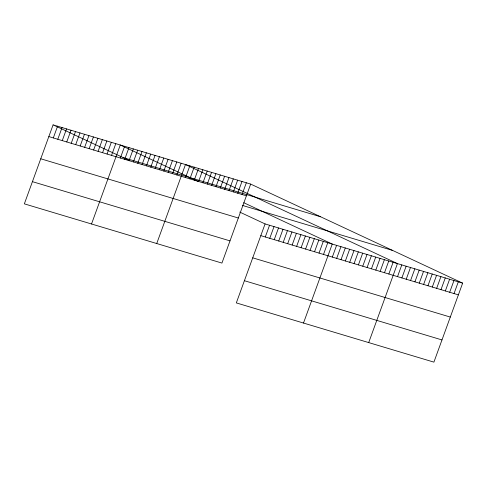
<?xml version="1.0" encoding="UTF-8"?>
<svg xmlns="http://www.w3.org/2000/svg" width="487" height="487" viewBox="0 0 487 487"><rect width="100%" height="100%" fill="white"/><g stroke="black" fill="none" stroke-linecap="round" stroke-linejoin="round"><path stroke-width="0.73" d="M53.095 124.867L24.35 203.852L221.926 263.077L250.677 184.092L53.095 124.867L129.913 160.765M53.314 137.931L57.576 126.212M57.789 139.27L62.056 127.557M62.269 140.615L66.536 128.897M66.749 141.96L71.011 130.242M71.224 143.3L75.491 131.581M75.704 144.645L79.971 132.927M80.185 145.984L84.446 134.266M84.659 147.33L88.926 135.611M89.139 148.669L93.407 136.95M93.62 150.014L97.881 138.296M98.094 151.354L102.361 139.635M102.574 152.699L106.842 140.98M107.055 154.038L111.316 142.32M111.529 155.383L115.796 143.665M91.526 223.99L120.277 145.004L198.465 181.541M120.356 158.025L124.623 146.307M124.702 159.328L128.97 147.61M129.049 160.631L133.316 148.912M133.395 161.934L137.663 150.215M137.742 163.236L142.009 151.524M142.088 164.545L146.356 152.827M146.435 165.848L150.702 154.129M150.781 167.151L155.049 155.432M155.128 168.453L159.395 156.735M159.474 169.756L163.742 158.038M163.821 171.059L168.088 159.34M168.173 172.361L172.435 160.643M172.52 173.664L176.781 161.946M176.866 174.967L181.127 163.248M156.729 243.537L185.474 164.551L397.447 263.601L368.702 342.586M185.559 177.572L189.82 165.854M189.906 178.875L194.167 167.157M194.252 180.178L198.513 168.459M198.599 181.481L202.86 169.762M202.945 182.783L207.212 171.065M207.292 184.086L211.559 172.368M211.638 185.389L215.905 173.67M215.985 186.691L220.252 174.973M220.331 187.994L224.598 176.276M224.677 189.297L228.945 177.578M229.024 190.6L233.291 178.881M233.37 191.902L237.638 180.184M237.717 193.205L241.984 181.487M242.063 194.508L246.331 182.789M239.756 212.088L265.074 223.923L236.323 302.908L433.905 362.133L462.65 283.148L250.677 184.092M265.287 236.98L269.548 225.262M269.761 238.326L274.029 226.607M274.242 239.665L278.509 227.946M278.722 241.01L282.984 229.292M283.197 242.349L287.464 230.631M287.677 243.695L291.944 231.976M292.157 245.034L296.419 233.316M296.632 246.379L300.899 234.661M301.112 247.719L305.379 236M305.593 249.064L309.854 237.346M310.067 250.403L314.334 238.685M314.547 251.749L318.815 240.03M319.028 253.088L323.289 241.369M323.502 254.433L327.769 242.715M303.498 323.039L332.25 244.054L243.762 202.708M332.329 257.075L336.596 245.357M336.675 258.384L340.943 246.666M341.022 259.687L345.289 247.968M345.368 260.989L349.636 249.271M349.715 262.292L353.982 250.574M354.061 263.595L358.329 251.876M358.408 264.898L362.675 253.179M362.754 266.2L367.021 254.482M367.101 267.503L371.368 255.785M371.453 268.806L375.714 257.087M375.8 270.108L380.061 258.39M380.146 271.411L384.407 259.693M384.493 272.714L388.754 260.995M388.839 274.017L393.1 262.298M397.532 276.622L401.793 264.904M401.878 277.925L406.14 266.206M406.225 279.228L410.492 267.509M410.571 280.53L414.839 268.812M414.918 281.833L419.185 270.115M419.264 283.136L423.532 271.417M423.611 284.438L427.878 272.72M427.957 285.741L432.225 274.023M432.304 287.044L436.571 275.325M436.65 288.347L440.918 276.628M440.997 289.649L445.264 277.931M445.343 290.952L449.611 279.234M449.69 292.261L453.957 280.542M454.036 293.564L458.304 281.845M123.047 157.557L320.629 216.782M48.834 136.585L246.41 195.811M242.465 205.423L392.699 250.458M265.074 223.923L462.65 283.148M40.756 158.786L238.332 218.012M260.807 235.641L458.383 294.866M32.428 181.657L230.01 240.882M252.729 257.836L450.305 317.061M244.401 280.707L441.983 339.932"/></g></svg>
